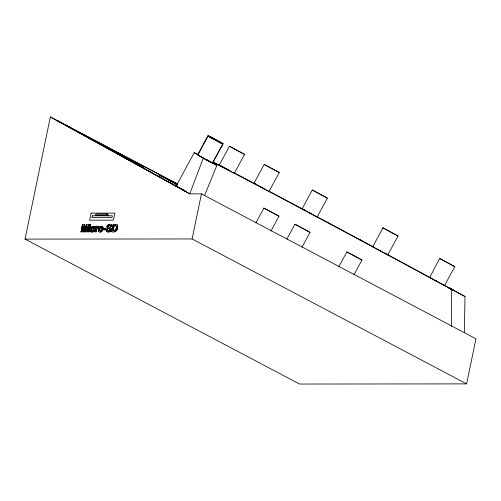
<?xml version="1.0" encoding="UTF-8"?>
<svg xmlns="http://www.w3.org/2000/svg" width="501" height="501" viewBox="0 0 501 501"><rect width="100%" height="100%" fill="white"/><g stroke="black" fill="none" stroke-linecap="round" stroke-linejoin="round"><path stroke-width="0.75" d="M108.354 228.594C103.475 226.014 112.888 221.329 111.729 226.696L110.395 226.634L110.27 225.763L110.527 226.696M107.615 228.318C105.899 227.078 108.009 224.392 109.18 224.285M107.765 232.051L109.274 231.863L110.533 231.036L111.222 228.331L110.953 230.698L109.406 231.932L106.788 231.669L106.162 230.623L106.212 229.577C108.066 228.512 107.571 231.894 107.427 229.571M98.315 230.335C97.319 225.707 104.953 224.724 102.83 229.853C102.498 231.575 100.256 232.614 99.154 231.838C98.24 231.08 98.29 229.784 98.822 231.594M98.446 230.404C98.077 228.362 100.087 225.92 101.734 226.258M83.298 231.813L83.398 226.032L83.423 231.882L84.675 231.882L86.823 226.032L84.675 231.882M100.175 232.101C102.229 232.132 103.732 228.187 102.605 226.715M464.364 332.651L464.984 296.504L442.684 284.399M84.237 230.297L84.356 224.392L84.362 230.366L86.529 224.392L88.545 224.454L87.005 231.875L85.627 231.813L86.823 226.032M114.065 231.788C117.347 231.788 118.23 226.784 117.209 224.899C119.157 228.287 115.9 233.535 111.679 231.788L113.22 224.367L115.725 224.429M92.272 230.892L93.311 229.903C95.866 229.264 93.462 232.439 92.153 232.107C90.75 232.264 90.086 230.61 90.512 229.17C90.575 226.07 95.434 224.88 94.846 228.431L93.631 228.368L93.505 227.598L93.631 228.368M90.863 231.619C89.842 230.166 91.238 226.22 93.261 226.22M110.139 227.648L108.135 226.746L108.573 225.726L110.057 225.613L109.537 225.544M108.266 226.997L108.955 225.538M108.642 230.867L109.788 230.222L109.976 229.408L109.537 228.894L110.107 229.477C110.226 230.961 108.128 231.168 107.59 230.485M113.195 230.516C116.1 231.731 116.476 226.558 116.483 226.659C117.14 231.337 110.352 233.247 114.209 225.638L116.251 226.045L115.462 225.707M99.862 230.673C100.688 231.706 102.561 229.27 101.816 227.911C102.072 228.569 101.033 232.076 99.618 230.397C99.298 229.308 99.887 227.041 101.365 227.46M99.618 230.397L99.937 228.481L101.014 227.36M94.564 229.965L93.443 229.972L92.403 230.955C90.399 230.422 92.416 226.227 93.631 227.667M91.896 230.698L92.027 228.45L93.004 227.366M111.729 226.696L111.516 224.98M106.488 231.393L106.212 229.577M94.413 226.609L94.846 228.431M50.344 116.958L189.741 193.874L201.44 193.862L475.95 338.795L466.613 383.885L299.56 384.042L25.05 239.102L50.344 116.958L177.586 184.143M82.483 224.392L81.074 231.882L82.483 224.392L84.481 224.461M83.398 226.032L82.327 231.882L83.523 226.101M86.955 226.095L85.627 231.813M87.913 231.813L89.053 226.314L90.349 226.377L89.216 231.875L88.044 231.875L89.053 226.314M89.191 225.663L89.454 224.385L90.75 224.454L90.487 225.726L89.316 225.726L89.454 224.385M90.224 226.308L89.216 231.875M96.906 215.799L95.678 215.148L95.91 214.027L107.114 214.021L108.229 214.61M95.992 226.308L94.977 231.869L95.992 226.308C98.271 225.149 96.455 229.101 97.156 226.302M96.148 231.869C97.996 221.179 97.426 232.833 94.852 231.806M98.572 226.227C98.346 229.84 98.998 223.872 96.937 227.385M103.331 229.69L103.613 228.318L105.886 228.312L105.73 229.752L103.331 229.69L105.73 229.752M103.456 229.759L103.613 228.318M108.56 216.025L106.882 215.142L107.114 214.021M105.605 229.69L105.886 228.312M113.326 230.585L114.209 225.638M466.613 383.885L192.096 238.952L201.44 193.862M91.689 232.063L93.499 231.462L94.432 229.903M176.415 185.577L194.213 152.661L203.237 158.31L189.741 193.874L179.352 187.775A260.32 2.386 28.4 0 1 177.379 186.009M84.362 230.366L86.529 224.392M204.552 195.59L216.814 165.474L213.119 163.257M177.636 184.049L56.726 120.334L185.389 191.313L179.402 187.681M116.526 153.03L119.081 154.408L116.526 153.03L117.629 153.394M117.071 153.344L117.647 153.412M118.631 153.932L121.342 155.673L120.847 155.166M119.902 154.596L120.534 154.959M119.996 154.646L122.357 156.218M121.392 155.667L120.584 155.21L123.997 156.8M120.716 155.041L124.899 157.552M116.627 152.836L124.217 156.945L120.628 155.229M121.342 155.679L121.136 155.329M121.687 155.542L124.192 156.926M122.15 155.836L120.835 155.373L121.856 155.686M121.968 156.018L122.457 156.03M122.138 155.78L120.81 155.097M126.409 158.047L122.213 156.124L126.114 157.896M124.091 157.114L123.058 156.281M123.86 156.938L125.407 157.514L124.273 157.157L124.924 157.527M124.292 157.208L124.899 157.558L124.461 157.02M124.805 157.508L124.392 157.02L124.893 157.301M125.676 157.646L128.807 159.806L125.194 157.903M125.77 157.709L126.008 158.084M126.177 157.921L126.308 158.241M130.429 160.226L131.281 160.915L126.396 158.347L127.035 158.441M127.279 158.754L127.072 158.385M127.586 158.923L127.386 158.566M127.793 158.779L132.151 161.14L127.692 158.967L131.168 160.859M127.98 159.143L130.097 160.044M131.149 160.821L128.156 158.949M128.607 159.199L129.139 159.487M129.634 160.038L130.204 160.069L129.584 159.969M132.151 161.14L129.346 159.888L129.959 159.919M129.803 160.138L130.354 160.195M130.254 160.383L130.78 160.42M130.673 160.608L131.538 160.827M131.431 161.015L131.788 160.959M131.688 161.147L132.064 161.084M167.935 179.646L173.866 182.821M169.044 179.991C169.1 180.128 176.847 184.105 173.553 182.646M169.106 180.266L169.495 180.222M173.59 182.564L169.551 180.523L173.402 182.383M169.651 180.335L170.334 180.93L169.839 180.41M170.221 180.61L169.67 180.573M170.728 180.892L170.121 180.798M171.079 181.074L170.528 181.024L173.077 182.207L167.528 179.258L171.16 181.262M171.367 181.243L173.834 182.846M171.536 181.324L170.935 181.249M177.097 184.268L177.611 184.55L171.58 181.575L173.083 182.189M171.837 181.544L172.601 182.195M171.893 181.763L172.739 182.239M173.296 182.251L173.089 182.489L173.803 182.514L173.258 182.232L173.496 182.646M173.578 182.715L173.753 182.809M174.379 183.059L177.041 184.525M174.955 183.347L177.504 184.531M174.993 183.41L174.793 183.053M177.511 184.737L175.1 183.447L177.767 184.675M175.15 183.479L177.611 184.55M175.356 183.347L175.757 183.861M175.394 183.629L175.093 183.222M177.316 184.437L175.563 183.429M176.195 183.811L177.423 184.462M198.221 154.615L197.882 154.408L208.084 135.546L215.305 139.359L223.164 143.693L212.787 162.481M207.996 136.172L197.795 155.034L205.466 159.268L212.512 162.988L222.72 144.125L207.996 136.172L222.72 144.125M206.525 159.919L210.639 162.174L206.631 159.731M206.631 160.001L210.746 161.986M219.263 165.117L229.464 146.254L244.538 154.402L234.336 173.265L219.263 165.117L224.554 167.891M253.982 183.278L264.184 164.422L279.257 172.569L269.056 191.426L253.982 183.278L255.961 184.287M255.848 222.907L263.864 208.084L271.323 212.029L278.957 216.244L270.941 231.061M302.09 208.848L312.292 189.985L327.36 198.127L317.158 216.989L302.09 208.848L305.021 210.357M286.904 239.046L294.92 224.223L302.391 228.174L310.006 232.383L301.99 247.2M338.845 266.726L346.861 251.909L354.088 255.723L361.941 260.057L353.925 274.874M359.217 239.465L361.885 240.9M360.15 239.979L359.317 239.278M360.952 240.38L361.991 240.705M382.946 227.867L372.744 246.73L380.597 251.064L387.818 254.877L398.019 236.015L382.946 227.867L398.019 236.015M430.428 277.911L444.581 285.52L454.783 266.657L439.69 258.497L429.714 277.498M448.965 287.9L453.079 290.154L448.965 287.9L449.823 288.113M449.992 288.257L449.065 287.987L451.057 289.058M450.23 288.601L449.065 287.712M450.988 289.002L452.146 289.616M451.814 289.459L453.18 289.966M97.062 227.454L98.697 226.289M97.444 227.711L98.396 227.736M95.678 215.148L106.882 215.142M89.184 226.377L90.349 226.377M96.117 226.371L97.288 226.371M110.395 226.634L111.598 226.634M103.745 228.387L106.018 228.381M106.344 229.64L107.552 229.64M80.949 231.819L82.327 231.882M25.05 239.102L192.096 238.952M115.599 224.367L117.209 224.899M109.105 227.354L111.222 228.331M109.168 228.794L107.49 228.249M109.036 228.725L109.663 228.963M327.36 198.127L312.292 189.985M279.257 172.569L264.184 164.422M223.164 143.693L208.084 135.546M361.941 260.057L346.861 251.909M244.538 154.402L229.464 146.254M194.213 152.661L198.114 154.352M278.957 216.244L263.864 208.084M175.024 183.197L177.742 184.725M310.006 232.383L294.92 224.223M454.783 266.657L439.69 258.497M175.112 183.447L175.469 183.635M197.97 155.103L198.628 155.442M372.919 246.799L374.729 247.738M121.643 156.036L121.217 155.83L122.432 156.519M213.219 161.923L224.742 167.885M226.083 168.58L229.427 170.315M159.869 175.312L161.973 176.433M234.186 172.814L254.614 183.541M127.761 159.399L128.757 159.907L127.536 159.218M142.879 167.378L143.8 167.841L143.255 167.528M430.572 277.898L431.806 278.543M203.237 158.31L216.814 165.474M449.065 287.987L464.984 296.504M173.196 182.301L173.728 182.583M175.325 183.391L175.857 183.673L171.686 181.387M176.089 183.999L177.323 184.65M123.252 156.6L122.758 156.343L129.058 159.756M113.22 224.367L111.679 231.788M90.75 224.454L90.487 225.726M88.545 224.454L87.005 231.875M91.771 230.635L92.403 230.955M254.571 183.523L256.969 184.825M260.244 186.529L262.95 187.963M269.05 191.2L304.971 210.307M169.388 180.41L169.739 180.598M120.497 154.903L120.866 155.103M122.075 155.83L121.442 155.479M137.737 164.535L138.433 164.91M130.623 160.783L128.876 159.875L130.899 161.009M135.42 163.445L133.773 162.562M309.161 212.543L310.501 213.257M317.196 216.827L320.54 218.611A260.32 2.386 28.4 0 1 374.529 247.588M201.208 156.807L204.846 158.761M172.062 181.744L172.889 182.189M122.964 156.738L124.824 157.74M127.004 158.999L124.16 157.464M162.988 176.853C148.891 169.413 177.824 184.781 163.727 177.341M225.2 168.242L229.69 170.672M140.211 165.743C128.3 159.437 152.417 172.288 140.505 165.981M309.236 212.618L310.545 213.332M261.196 187.092L263.157 188.157M205.617 159.174L207.965 160.452M125.857 158.172L121.267 155.736L126.734 158.773M121.756 155.874L123.334 156.688M176.991 184.456L177.479 184.719M161.748 176.39L160.239 175.563M121.035 155.517L117.052 153.306M134.393 162.819L135.834 163.608M138.689 165.117L137.355 164.384M175.494 183.441L175.945 183.685M168.042 179.458L173.966 182.627M122.858 156.155L129.158 159.569M56.782 120.24L185.439 191.219M442.471 284.317L444.581 285.52M386.653 254.201L387.818 254.877M131.343 160.702L131.281 160.915M316.801 216.77L317.158 216.989M268.718 191.219L269.056 191.426M212.618 162.349L212.963 162.556M212.186 162.787L212.512 162.988M109.932 225.544L110.395 225.832M101.427 227.479L101.816 227.911M116.126 225.982L116.395 226.314M451.476 326.627L451.414 289.34L432.839 279.27A244.281 2.236 28.4 0 0 212.468 162.418M379.288 250.149A260.32 2.386 28.4 0 1 380.647 250.882M386.108 253.825A260.32 2.386 28.4 0 1 431.768 278.487M91.088 213.138L89.635 220.158L113.439 220.139L114.892 213.113L91.088 213.138M92.328 215.799L91.971 217.534L112.017 217.515L112.374 215.787L92.328 215.799M128.782 159.331L129.17 159.788L128.782 159.331M209.813 161.441L210.539 162.086L209.813 161.441M129.014 159.819L136.466 163.852L129.014 159.819M101.553 227.548L101.24 227.391L101.553 227.548M437.179 281.424L435.876 280.723A260.32 2.386 28.4 0 1 437.198 281.424"/></g></svg>
